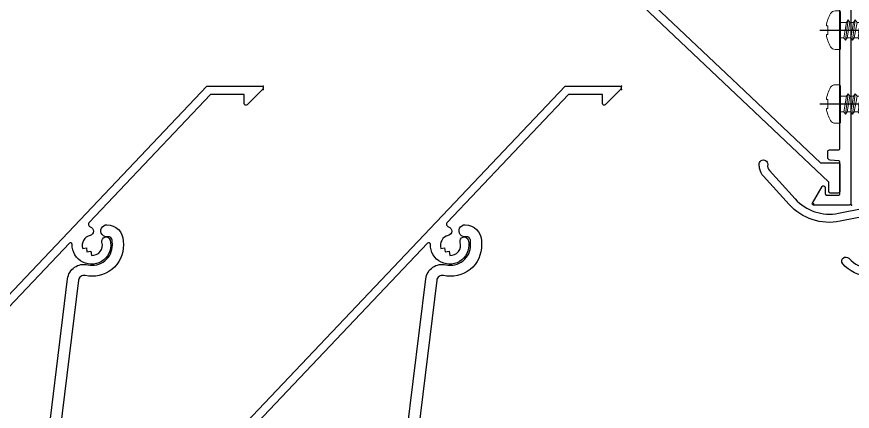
# Model space of a CAD drawing. Header units: millimetres. Extents: x 3774 to 718460, y -768339 to 192544.
# Drawn here: x 347200.4 to 347352, y -721413.6 to -721341.9 of the extents above; entities that cross this region are included whole.
import ezdxf

# ---------------------------------------------------------------- set-up
doc = ezdxf.new("R2010")
doc.units = ezdxf.units.MM
doc.linetypes.add('CENTER', pattern=[50.800000000000004, 31.75, -6.35, 6.35, -6.35])
for name, color, linetype in [('010 - ASPG_ACCESSORIES_MAIN_COLOR_1', 7, 'Continuous'), ('010 - ASPG_EXTR_DEF_SUB', 7, 'Continuous'), ('010 - ASPG_EXTR_MAIN_COLOR_2', 7, 'Continuous'), ('Center Line', 7, 'CENTER')]:
    doc.layers.add(name, color=color, linetype=linetype)
doc.layers.add('SCREW', color=7, linetype='Continuous', lineweight=5)

# ---------------------------------------------------------------- blocks, each defined once
blk = doc.blocks.new('PZG35-9D5')
at = {"layer": 'Center Line', "color": 7}
blk.add_line((1.4210854715202e-14, 3.733653355866409), (1.4210854715202e-14, -10.53404386090006), dxfattribs=at)
at = {"layer": 'SCREW', "color": 7}
for p, q in [((-1.399999999999963, 2.842170943040401e-14), (-1.399999999999963, -1.090192378864657)), ((1.399999999999991, 0), (1.399999999999991, -0.5901923788647139)), ((-1.850000000000009, -1.399999999999977), (1.850000000000037, -0.8999999999999773)), ((-1.850000000000009, -1.399999999999977), (-1.399999999999963, -1.090192378864685)), ((-1.850000000000009, -1.399999999999977), (-1.399999999999963, -1.709807621135297)), ((-1.399999999999963, -1.090192378864685), (1.399999999999991, -0.5901923788646855)), ((-1.399999999999963, -1.709807621135297), (1.399999999999991, -1.209807621135297)), ((1.850000000000037, -0.8999999999999773), (1.399999999999991, -0.5901923788646855)), ((1.850000000000037, -0.8999999999999773), (1.399999999999991, -1.209807621135297)), ((1.399999999999991, -1.209807621135269), (1.399999999999991, -1.890192378864725)), ((-1.850000000000009, -2.699999999999989), (1.850000000000037, -2.199999999999989)), ((-1.850000000000009, -2.699999999999989), (-1.399999999999963, -2.390192378864697)), ((-1.850000000000009, -2.699999999999989), (-1.399999999999963, -3.009807621135309)), ((-1.399999999999963, -1.709807621135269), (-1.399999999999963, -2.390192378864697)), ((-1.399999999999963, -2.390192378864697), (1.399999999999991, -1.890192378864697)), ((-1.399999999999963, -3.009807621135309), (1.399999999999991, -2.509807621135309)), ((-1.399999999999963, -3.009807621135309), (-1.399999999999963, -3.690192378864708)), ((1.850000000000037, -2.199999999999989), (1.399999999999991, -1.890192378864697)), ((1.850000000000037, -2.199999999999989), (1.399999999999991, -2.509807621135309)), ((1.399999999999991, -2.50980762113528), (1.399999999999991, -3.190192378864708)), ((-1.850000000000009, -4), (-1.399999999999963, -3.690192378864708)), ((-1.850000000000009, -4), (-0.9911470940920566, -3.883938796498938)), ((-1.850000000000009, -4), (-1.399999999999963, -4.30980762113532)), ((-1.399999999999963, -3.690192378864708), (-0.8446989986695002, -3.591031485769975)), ((-1.399999999999963, -4.30980762113532), (-1.184865735341859, -4.271390788160659)), ((-1.399999999999963, -4.309807621135349), (-1.399999999999963, -8.099999999999966)), ((0.5619885887190463, -3.339837273736322), (1.399999999999991, -3.190192378864708)), ((0.7141825614195483, -3.653488843051434), (1.850000000000037, -3.5)), ((0.7141825614195483, -3.932275020881832), (1.399999999999991, -3.80980762113532)), ((0.7141825614195483, -4.612659778611231), (1.399999999999991, -4.49019237886472)), ((1.850000000000037, -3.5), (1.399999999999991, -3.190192378864708)), ((1.850000000000037, -3.5), (1.399999999999991, -3.80980762113532)), ((1.399999999999991, -3.809807621135349), (1.399999999999991, -4.490192378864691)), ((1.850000000000037, -4.800000000000011), (1.399999999999991, -4.49019237886472)), ((0.7141825614195483, -4.953488843051389), (1.850000000000037, -4.800000000000011)), ((0.7141825614195483, -5.232275020881843), (1.399999999999991, -5.109807621135332)), ((1.850000000000037, -4.800000000000011), (1.399999999999991, -5.109807621135332)), ((1.399999999999991, -5.109807621135332), (1.399999999999991, -8.099999999999966)), ((1.4210854715202e-14, -9.5), (-1.399999999999963, -8.099999999999966)), ((1.4210854715202e-14, -9.5), (1.399999999999991, -8.099999999999966))]:
    blk.add_line(p, q, dxfattribs=at)
blk.add_lwpolyline([(1.4210854715202e-14, -9.5), (0.7141825614195483, -5.232275020881843), (0.7141825614195483, -3.600899293750615, 0.4176573264866609), (0.4106596181599826, -3.300919979679151, 0.1081021898226624), (-0.8446989986694433, -3.591031485769975), (-1.399999999999991, -4.701675652739141)], format="xyb", dxfattribs=at)
blk = doc.blocks.new('*U8304')
at = {"layer": 'SCREW', "color": 7}
blk.add_lwpolyline([(3.026373332565058, 1.780836269555209, 0.09905967801670053), (0.7999999999999687, 2.546427498927414), (0.7999999999999687, 2.274284095813357), (-0.800000000000054, 2.274284095813357), (-0.800000000000054, 2.546427498927414, 0.09905967801670058), (-3.026373332565143, 1.780836269555209, 0.2665876613401604), (-3.500000000000043, 0.9556546004010897), (-3.500000000000043, 0.1999999999999886, 0.4142135623730938), (-3.300000000000054, 0), (3.299999999999997, 0, 0.4142135623731049), (3.499999999999986, 0.1999999999999886), (3.499999999999957, 0.9556546004010897, 0.2665876613401604)], format="xyb", close=True, dxfattribs=at)
blk.add_blockref('PZG35-9D5', (-1.4210854715202e-14, 0), dxfattribs=at)
blk = doc.blocks.new('*U8306')
at = {"color": 7}
blk.add_point((0, 0), dxfattribs=at)
at = {"layer": '010 - ASPG_ACCESSORIES_MAIN_COLOR_1', "color": 7}
blk.add_lwpolyline([(-39.69999999902211, -0.5999999995172398, 0.4142135623731156), (-39.99999999883585, -0.8999999995638059), (-39.99999999883585, -7.366962144914214, 0.5773502691897371), (-39.65044321701862, -7.568778847059366), (-36.64260295056738, -5.832201459393036, 0.7673269879794871), (-36.78520590183325, -5.299999999645297), (-37.89999999874271, -5.299999999645297, -0.4142135623735732), (-38.19999999902211, -4.999999999656938), (-38.19999999902211, -2.799999999587089, -0.4142135623730951), (-37.99999999883585, -2.59999999951724), (-32.18326623388566, -2.59999999951724, -0.3888787318530097), (-31.98402729420923, -2.782568851142787), (-31.8474567013327, -4.343577870872468, 0.3888787318530089), (-31.34935935237445, -4.799999999528882), (-30.29999999911524, -4.799999999528882, 0.4142135623732408), (-29.99999999883585, -4.499999999540523), (-29.99999999883585, -2.899999999505599, -0.4142135623731785), (-29.69999999902211, -2.59999999951724), (0.4107479506637901, -2.59999999951724, -0.3789692262628873), (3.38851808081381, -5.235465979035143), (7.952927200356498, -42.5207682372482, 0.4465929586642906), (11.6177961837966, -45.07649022702281, -0.4898018444424612), (16.07846395508386, -48.68238816667036), (16.06490363762714, -49.36225294566866, -0.1824796859550777), (15.80227640201338, -50.01801436272836, -0.2679491924113072), (15.32539491611533, -50.16829426406803, 1.122114645179816), (15.09990952932276, -52.3421093734276, 0.4050039718497206), (18.0645059288945, -49.40213623346681), (18.07806624681689, -48.72227145435209, 0.4898054953707174), (11.15966573380865, -43.12966807454978, -0.4465970485362636), (9.938031048281118, -42.27776159492242), (4.866356541635469, -0.8481197821154633, 0.3641755342157969), (4.570876519894227, -0.5999999995172398)], format="xyb", close=True, dxfattribs=at)
at = {"layer": '010 - ASPG_EXTR_DEF_SUB', "color": 7}
for p in [(-39.99999999883585, -0.4999999995172402), (43.44495566345738, -76.89999999944341), (43.44495566345738, -77.49999999954052)]:
    blk.add_point(p, dxfattribs=at)
at = {"layer": '010 - ASPG_EXTR_MAIN_COLOR_2', "color": 7}
blk.add_lwpolyline([(11.37409105408005, -48.15170148877115), (11.47245816211216, -47.43577758665815), (12.17779493960552, -47.55667202338264), (12.29266474000178, -46.78670596401826, -0.5355375090189683), (14.1918134491425, -49.16870282323253, 0.9915718169393263), (15.66379558271728, -49.57599316951273, 1.157025413028558), (8.792231505503878, -48.77291728999153, -0.6885576205791355), (8.274611146422103, -48.98797988444021), (-17.14292736421339, -22.16859813180672), (-32.34153279638849, -6.131750148785431), (-32.34153279638849, -2.899999981694054, 0.4143115081626392), (-32.64163311407901, -2.59999999951724), (-37.54163311352022, -2.59999999951724, 0.4141156188887998), (-37.84153278893791, -2.899999981635847), (-37.84153278893791, -4.299999988411218, 0.4142135623731781), (-37.54153279098682, -4.599999986478724), (-35.98884801496752, -4.599999986478724, -0.205894629290155), (-35.77110154624097, -4.693635078269653), (33.22969053988345, -77.49999999954052), (43.14495566324331, -77.49999999954052, 0.6681786376628355), (43.35708769806661, -76.98786796536915), (40.5215537941549, -74.1523340573247, 0.6681786381757795), (40.00942175951786, -74.36446609156592), (40.00942175951786, -75.99999999802712), (33.87471885257401, -75.99999999802712), (11.86384030175395, -52.7751643466243, -0.5583539238224016), (12.08261241135187, -51.95244935475676, 0.7662751832817146), (12.03674733010121, -50.39291741001107, -0.4385828234445206), (10.70630855322815, -48.05207626283555)], format="xyb", close=True, dxfattribs=at)
at = {"layer": 'SCREW', "color": 7, "rotation": 180}
for p in [(-21.64901723782532, -2.499999999924694), (-8.237076249206439, -2.499999999924694)]:
    blk.add_blockref('*U8304', p, dxfattribs=at)
blk = doc.blocks.new('*U5817')
at = {"color": 7, "rotation": 180}
blk.add_blockref('*U8306', (1001.770309460117, 69.3), dxfattribs=at)
blk = doc.blocks.new('*U5818')
at = {"color": 7, "xscale": -1, "rotation": 180}
for p in [(1585.000000001812, 69.3), (1650.000000001812, 69.3)]:
    blk.add_blockref('*U8306', p, dxfattribs=at)
blk = doc.blocks.new('W-1-PP19-SE-ENT3_20260407-085125_PP19_ENT3_ASPG_PL')
at = {"color": 7}
blk.add_blockref('*U5818', (-8630, 3821), dxfattribs=at)
at = {"color": 7, "xscale": -1.000000000000009, "rotation": 90}
blk.add_blockref('*U5817', (-6824.999999999651, 4988), dxfattribs=at)
blk = doc.blocks.new('*U7006')
at = {"layer": '010 - ASPG_EXTR_DEF_SUB', "color": 7}
blk.add_point((0, 0), dxfattribs=at)
at = {"layer": '010 - ASPG_EXTR_MAIN_COLOR_2', "color": 7}
for points in [[(-11.53698711935431, 15.0572996455594, 0.4171002255848137), (-10.88563127024099, 5.272964205185417, 0.9355530918984264), (-9.9033358450979, 6.406584819720592, -0.4344100119147308), (-10.19664548011497, 14.29476617486216, -0.01499848524836865)], [(-0.08286065561696887, 19.76412730314769, 0.004917316774645771), (-3.1933000148274, 4.803864106419496, 0.2636109069979271), (-0.119790066499263, -4.460317215009127), (4.995733695104718, -9.084236264869105, 0.1258843890439943), (6.267761250492185, -9.753782964195125, 0.04427494949630078), (7.089544059708714, -9.866966022993438, 1.107654826573523), (7.125459210947156, -8.33180570154218, -0.2155958426847688), (6.023226659279317, -7.991025416878983), (0.8860520706512034, -3.347536196233705, -0.2636109069978752), (-1.721774552483112, 4.512981288600713, -0.004854851929905817), (1.341383616439998, 19.2550770000089, 0.2339601468136614)]]:
    blk.add_lwpolyline(points, format="xyb", dxfattribs=at)

msp = doc.modelspace()

# ---------------------------------------------------------------- block references
at = {"color": 7}
msp.add_blockref('W-1-PP19-SE-ENT3_20260407-085125_PP19_ENT3_ASPG_PL', (354246.6451711061, -725322.3816165421), dxfattribs=at)

# ---------------------------------------------------------------- next in the draw order: block references
at = {"color": 7, "yscale": -1, "rotation": 90}
msp.add_blockref('*U7006', (347344.9782089615, -721375.9188881465), dxfattribs=at)

doc.saveas('drawing.dxf')
